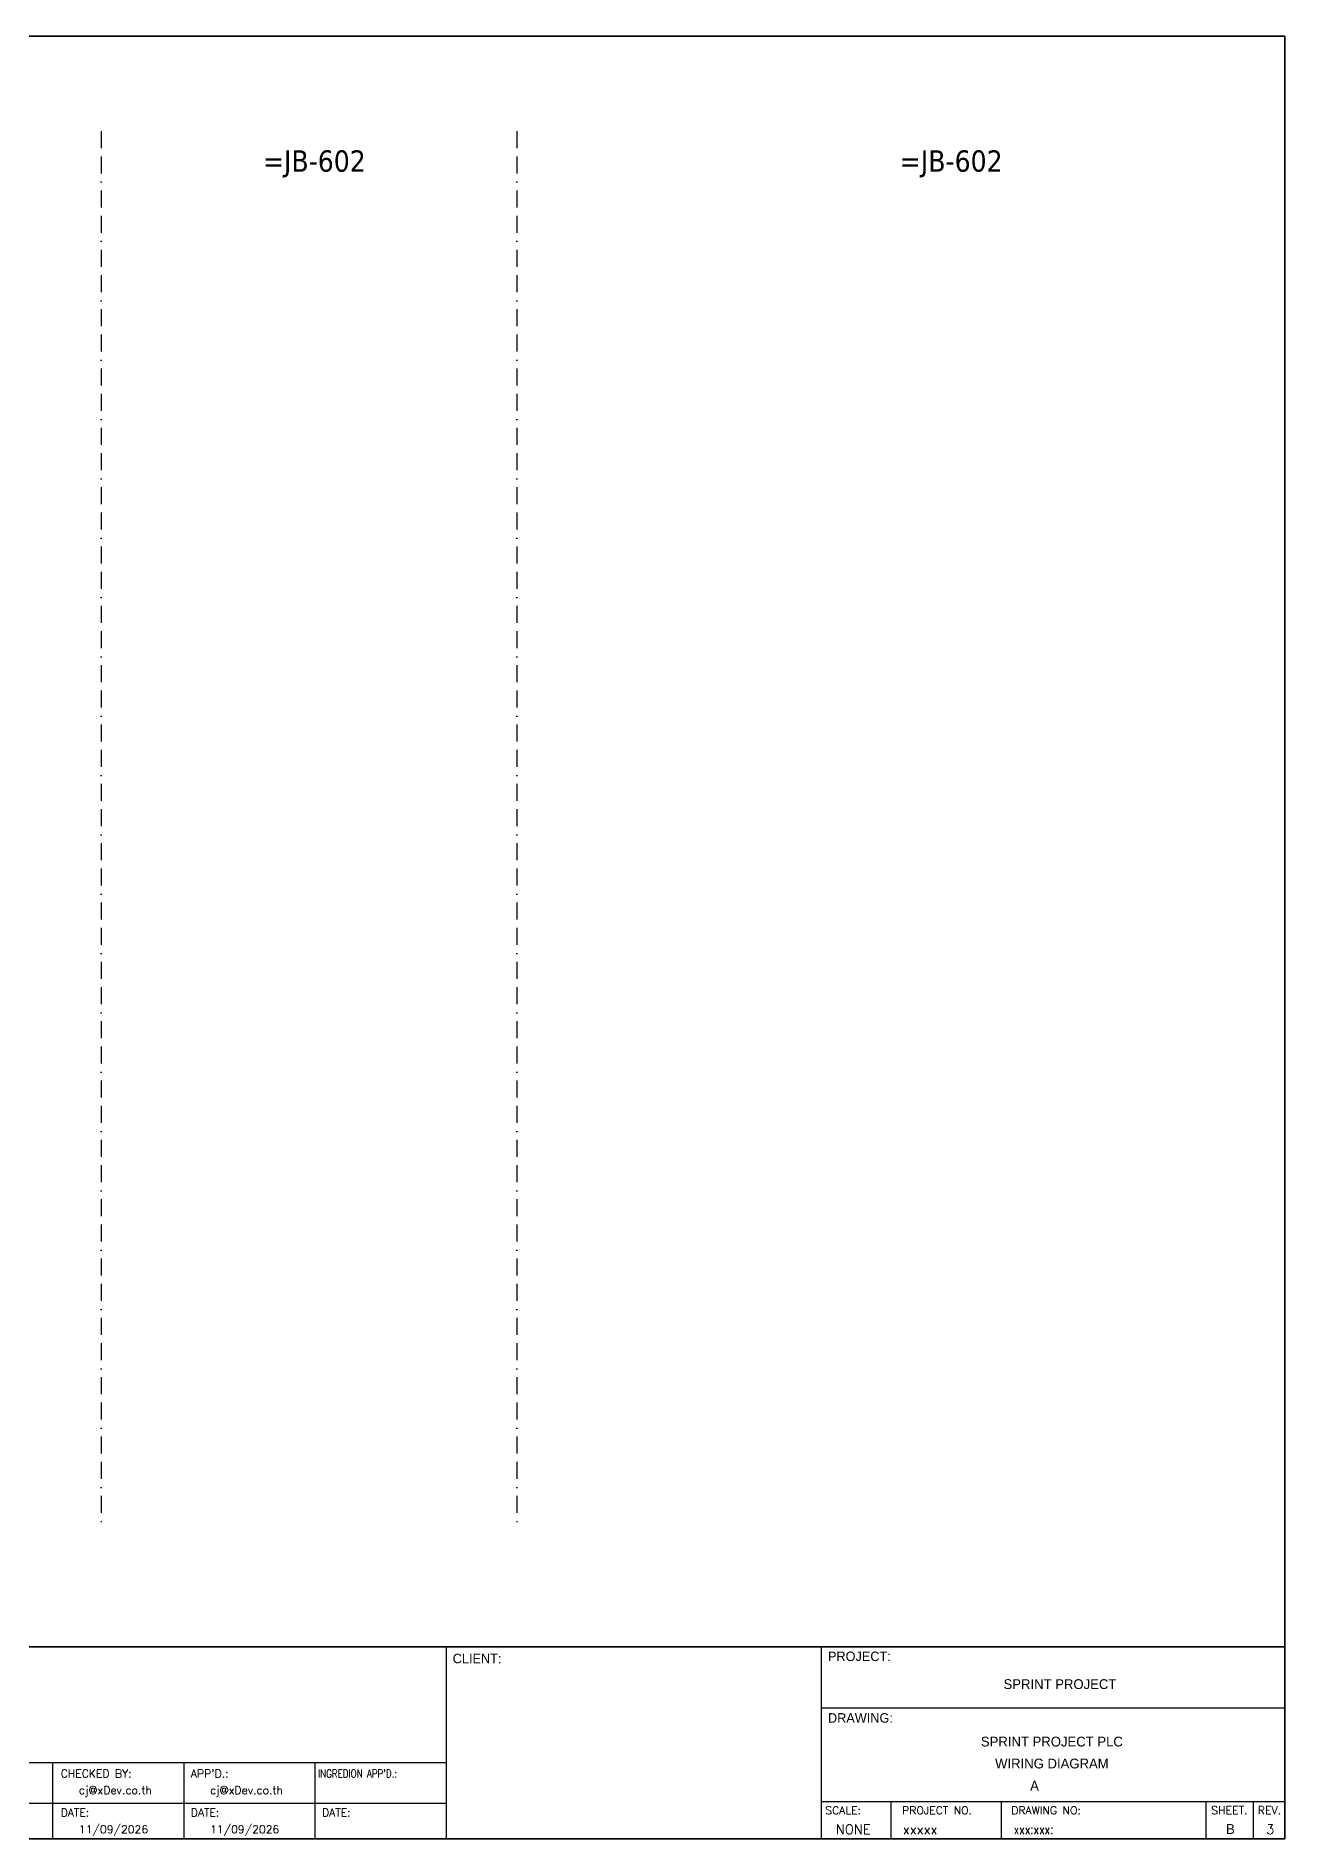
# Model space of a CAD drawing. Header units: millimetres. Extents: x 0 to 54213, y -3004 to 2820.
# Drawn here: x 43953 to 45826, y -3004 to -300 of the extents above; entities that cross this region are included whole.
import ezdxf
from ezdxf.enums import TextEntityAlignment as Align

# ---------------------------------------------------------------- set-up
doc = ezdxf.new("R2010")
doc.units = ezdxf.units.MM
doc.linetypes.add('BORDERX2', pattern=[88.9, 25.4, -12.7, 25.4, -12.7, 0, -12.7])
for name, color, linetype in [('GT_1', 9, 'Continuous'), ('HELPPOINT', 7, 'Continuous'), ('MEMBER', 7, 'Continuous'), ('x01001-FrameArea', 2, 'BORDERX2')]:
    doc.layers.add(name, color=color, linetype=linetype)
doc.styles.add('HTX11', font='O8111901')
doc.styles.add('ROMANS', font='romans.shx', dxfattribs={"width": 0.85, "height": 25})
doc.styles.add('Tahoma', font='')
doc.styles.get('Tahoma').set_extended_font_data('Tahoma')

msp = doc.modelspace()

# ---------------------------------------------------------------- linework, layer by layer
at = {"color": 4}
for p, q in [((45235.3, -2948.1), (45235.3, -3004.2)), ((45400.6, -2948.1), (45400.6, -3004.2))]:
    msp.add_line(p, q, dxfattribs=at)
at = {"color": 4, "ltscale": 0.5}
for p, q in [((45707.7, -2948.1), (45707.7, -3004.2)), ((45707.7, -2948.1), (45707.7, -3004.2)), ((45778.9, -2948.1), (45778.9, -3004.2)), ((45778.9, -2948.1), (45778.9, -3004.2))]:
    msp.add_line(p, q, dxfattribs=at)
at = {"layer": 'GT_1', "color": 4}
for p, q in [((44568.8, -3004.2), (44568.8, -2716.1)), ((45131.1, -3004.2), (45131.1, -2716.1)), ((45131.1, -3004.2), (45131.1, -2716.1)), ((45131.1, -3004.2), (45131.1, -2716.1)), ((44568.8, -2889.9), (43781.8, -2889.9)), ((43978.6, -3004.2), (43978.6, -2889.9)), ((44175.3, -3004.2), (44175.3, -2889.9)), ((44372.1, -3004.2), (44372.1, -2889.9)), ((44568.8, -2951.3), (43781.8, -2951.3)), ((45131.1, -2948.1), (45826.3, -2948.1))]:
    msp.add_line(p, q, dxfattribs=at)
at = {"layer": 'HELPPOINT', "color": 4, "lineweight": 35}
for p, q in [((41933, -300), (45826.3, -300)), ((41933, -300), (45826.3, -300)), ((45826.3, -300), (45826.3, -3004.2)), ((45826.3, -300), (45826.3, -3004.2)), ((45826.3, -3004.2), (41933, -3004.2)), ((45826.3, -3004.2), (41933, -3004.2))]:
    msp.add_line(p, q, dxfattribs=at)
at = {"layer": 'HELPPOINT', "color": 4}
for p, q in [((45131.1, -2807.6), (45826.3, -2807.6)), ((45131.1, -2807.6), (45826.3, -2807.6)), ((45131.1, -2948.1), (45826.3, -2948.1))]:
    msp.add_line(p, q, dxfattribs=at)
at = {"layer": 'MEMBER', "color": 4, "lineweight": 35}
msp.add_line((41933, -2716.1), (45826.3, -2716.1), dxfattribs=at)
msp.add_line((41933, -2716.1), (45826.3, -2716.1), dxfattribs=at)
at = {"layer": 'MEMBER', "color": 4}
for p, q in [((45131.1, -2807.6), (45826.3, -2807.6)), ((45131.1, -2807.6), (45826.3, -2807.6)), ((45131.1, -2948.1), (45826.3, -2948.1)), ((45131.1, -2948.1), (45826.3, -2948.1))]:
    msp.add_line(p, q, dxfattribs=at)
at = {"layer": 'x01001-FrameArea'}
for p, q in [((44051.2, -442.7), (44051.2, -2529.2)), ((44674.3, -442.7), (44674.3, -2529.2))]:
    msp.add_line(p, q, dxfattribs=at)

# ---------------------------------------------------------------- texts
at = {"color": 2, "style": 'Tahoma'}
for p in [(44370.7, -487.4), (45325.8, -487.4)]:
    msp.add_text('=JB-602', height=32, dxfattribs=at).set_placement(p, align=Align.MIDDLE_CENTER)
at = {"color": 4, "ltscale": 100, "style": 'HTX11'}
for s, p in [('SPRINT PROJECT', (45488.9, -2772)), ('SPRINT PROJECT PLC', (45476.8, -2858.2)), ('WIRING DIAGRAM', (45476.8, -2891.1))]:
    msp.add_text(s, height=14.693, dxfattribs=at).set_placement(p, align=Align.MIDDLE_CENTER)
at = {"style": 'HTX11'}
for tag, text, height, p in [('A', 'A', 14.8, (45450.8, -2924.4)), ('B', 'CHASSIS C2 SLOT 10', 14.821, (45744.6, -2989.3))]:
    msp.add_attdef(tag, text=text, height=height, dxfattribs=at).set_placement(p, align=Align.MIDDLE_CENTER)
at = {"layer": 'GT_1', "color": 4, "style": 'HTX11'}
for s, p in [('CLIENT:', (44578.3, -2740.7)), ('PROJECT:', (45141, -2737.4)), ('DRAWING:', (45141, -2829.8))]:
    msp.add_text(s, height=14.25, dxfattribs=at).set_placement(p)
at = {"layer": 'MEMBER', "color": 4, "ltscale": 0.8, "style": 'ROMANS'}
for s, height, p in [('CHECKED BY:', 11.875, (43990.3, -2912.1)), ("APP'D.:", 11.88, (44185.5, -2912.1)), ('cj@xDev.co.th', 11.875, (44017.6, -2937)), ('cj@xDev.co.th', 11.875, (44214.3, -2937)), ('DATE:', 11.88, (43990.3, -2970.6)), ('DATE:', 11.88, (44185.5, -2970.6)), ('DATE:', 11.88, (44382.3, -2970.6)), ('SCALE:', 11.88, (45137, -2967.2)), ('PROJECT NO.', 11.875, (45252.2, -2967.2)), ('DRAWING NO:', 11.875, (45415.9, -2967.2)), ('SHEET.', 12, (45715.7, -2967.2)), ('REV.', 12, (45785.6, -2967.2)), ('11/09/2026', 11.88, (44017.6, -2995.7)), ('11/09/2026', 11.88, (44214.3, -2995.7)), ('NONE', 14.23, (45153, -2996.9)), ('xxxxx', 14.23, (45253.4, -2996.9))]:
    msp.add_text(s, height=height, dxfattribs=at).set_placement(p)
at = {"layer": 'MEMBER', "color": 4, "ltscale": 0.8, "style": 'ROMANS', "width": 0.8}
for s, height, p in [("INGREDION APP'D.:", 11.875, (44376.3, -2912.1)), ('xxx:xxx:', 14.23, (45419.6, -2996.9))]:
    msp.add_text(s, height=height, dxfattribs=at).set_placement(p)
at = {"layer": 'MEMBER', "color": 4, "ltscale": 0.8, "style": 'ROMANS'}
msp.add_text('3', height=14.2, dxfattribs=at).set_placement((45804.2, -2996.9), align=Align.CENTER)

doc.saveas('drawing.dxf')
